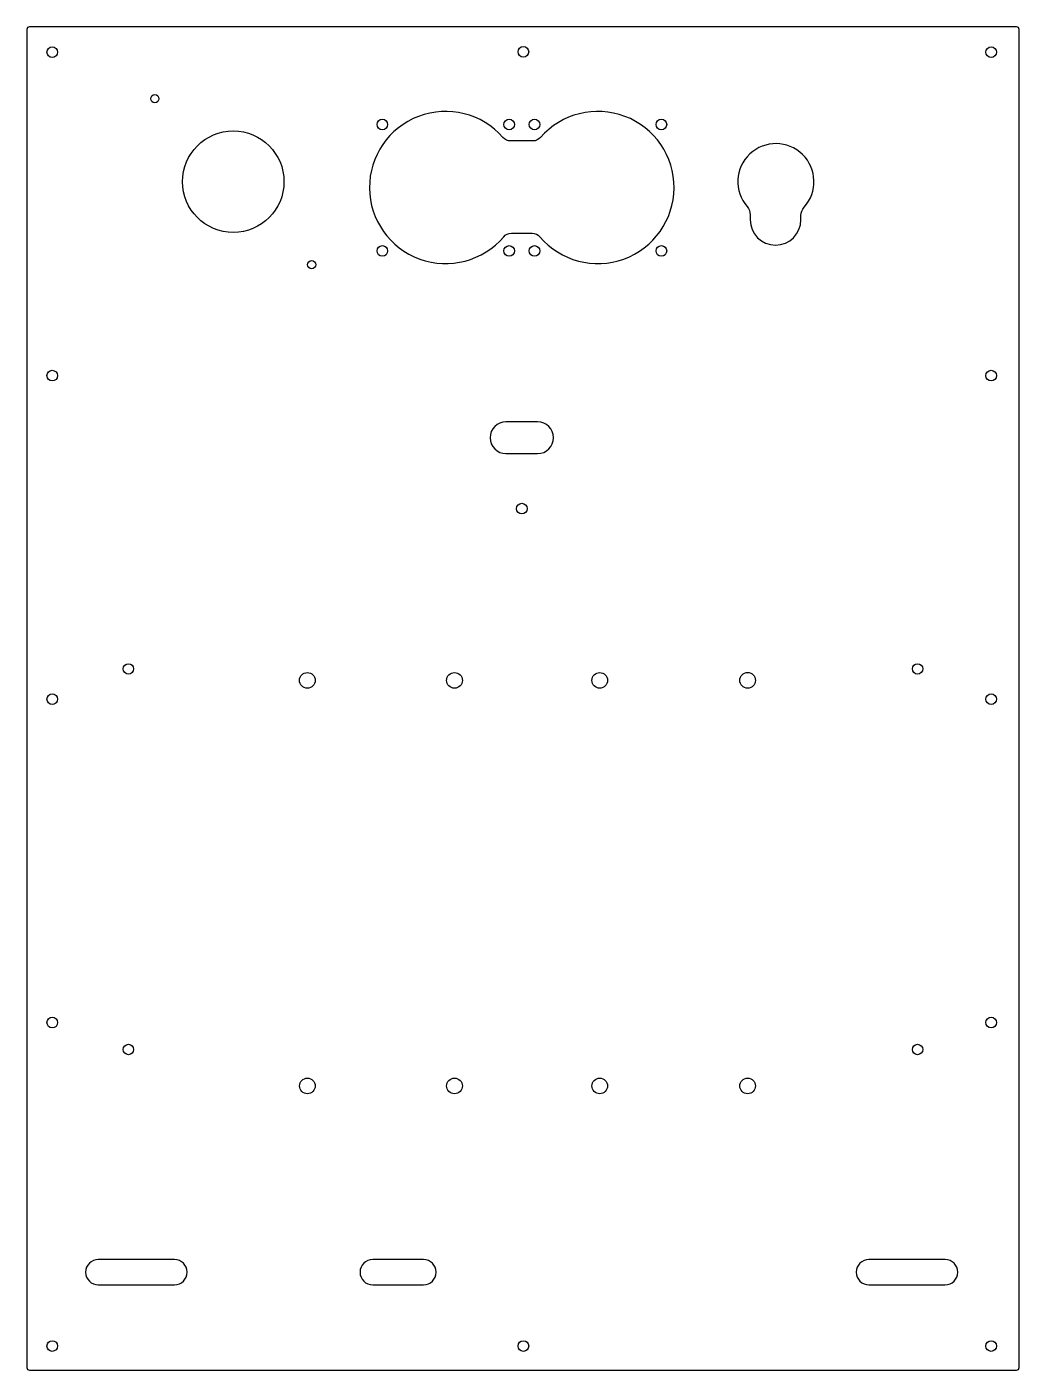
# Model space of a CAD drawing. Header units: millimetres. Extents: x -226 to 165, y -647 to -118.
import ezdxf

# ---------------------------------------------------------------- set-up
doc = ezdxf.new("R2010")
doc.units = ezdxf.units.MM
doc.layers.get('0').update_dxf_attribs({"linetype": 'CONTINUOUS'})

msp = doc.modelspace()

# ---------------------------------------------------------------- linework, layer by layer
for points in [[(164.73, -118.75, 0.414214), (163.73, -117.75), (-225.27, -117.75, 0.414214), (-226.27, -118.75), (-226.27, -646.23, 0.414214), (-225.27, -647.23), (163.73, -647.23, 0.414214), (164.73, -646.23)], [(-38.66, -161.33, 2.694937), (-38.37, -200.47, -0.220355), (-35.31, -199.06), (-27.18, -199.06, -0.220355), (-24.13, -200.47, 2.694937), (-23.84, -161.33, -0.216481), (-26.85, -162.7), (-35.64, -162.7, -0.216481)], [(58.74, -191.86), (58.74, -193.78, 1), (78.74, -193.78), (78.74, -192.16, -0.185272), (80.03, -188.82, 2.21508), (57.53, -188.59, -0.180052)], [(-37.51, -285.95), (-25.01, -285.95, 1), (-25.01, -273.45), (-31.21, -273.45, 0.00384), (-31.3, -273.45), (-37.51, -273.45, 1)], [(-198.12, -613.63), (-168.12, -613.63, 1), (-168.12, -603.63), (-198.12, -603.63, 1)], [(-70, -613.63, 1), (-70, -603.63), (-90, -603.63, 1), (-90, -613.63)], [(105.56, -603.63, 1), (105.56, -613.63), (135.56, -613.63, 1), (135.56, -603.63)]]:
    msp.add_lwpolyline(points, format="xyb", close=True)
for centre, radius in [((-216.27, -127.73), 2.1), ((-30.62, -127.57), 2.1), ((153.73, -127.73), 2.1), ((-175.85, -146.07), 1.6), ((-144.95, -178.78), 20), ((-86.2, -156.25), 2.1), ((-36.2, -156.25), 2.1), ((-26.25, -156.25), 2.1), ((23.75, -156.25), 2.1), ((-86.2, -206.06), 2.1), ((-36.2, -206.06), 2.1), ((-26.25, -206.06), 2.1), ((23.75, -206.06), 2.1), ((-114.05, -211.5), 1.6), ((-216.27, -255.23), 2.1), ((153.73, -255.23), 2.1), ((-31.25, -307.65), 2.1), ((-186.27, -370.84), 2.05), ((124.73, -370.84), 2.05), ((-115.74, -375.35), 3.1), ((-57.76, -375.35), 3.1), ((-0.53, -375.35), 3.1), ((57.74, -375.33), 3.1), ((-216.27, -382.73), 2.1), ((153.73, -382.73), 2.1), ((-216.27, -510.23), 2.1), ((153.73, -510.23), 2.1), ((-186.27, -520.84), 2.05), ((124.73, -520.84), 2.05), ((-115.73, -535.2), 3.1), ((-57.76, -535.2), 3.1), ((-0.53, -535.2), 3.1), ((57.74, -535.2), 3.1), ((-216.27, -637.73), 2.1), ((-30.61, -637.73), 2.1), ((153.73, -637.73), 2.1)]:
    msp.add_circle(centre, radius)

doc.saveas('drawing.dxf')
